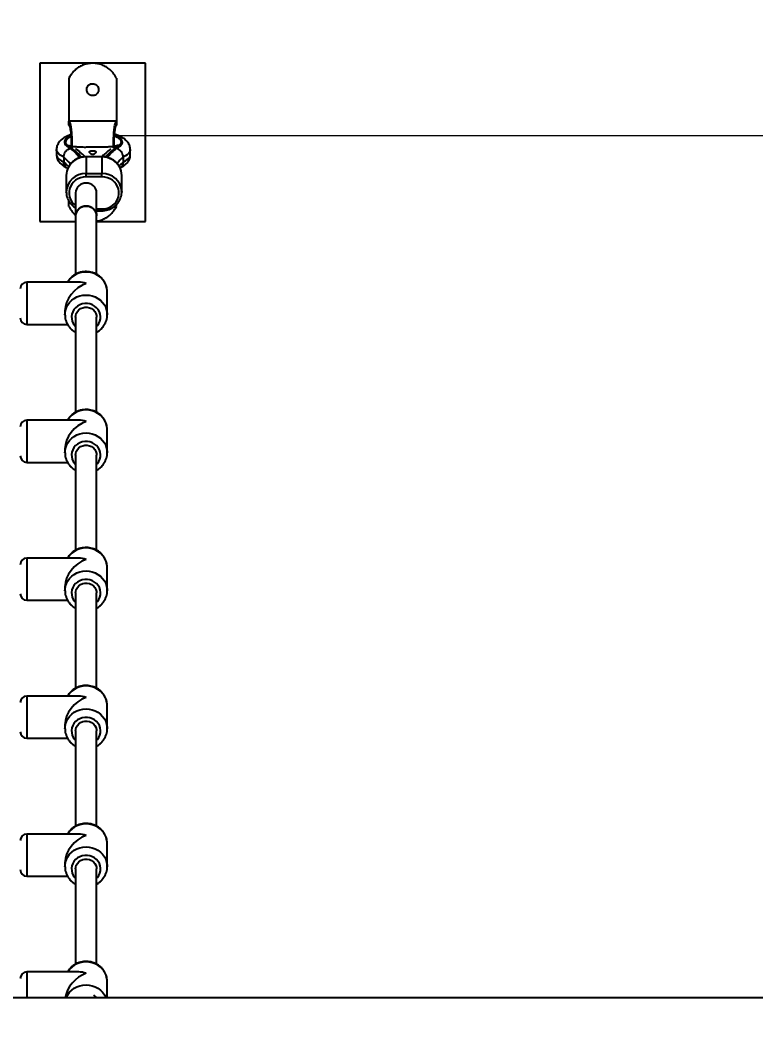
# Model space of a CAD drawing. Header units: millimetres. Extents: x -5052 to 3913, y -2721 to 2583.
# Drawn here: x 384 to 942, y 405 to 1170 of the extents above; entities that cross this region are included whole.
import ezdxf

# ---------------------------------------------------------------- set-up
doc = ezdxf.new("R2010")
doc.units = ezdxf.units.MM
for name, color, linetype in [('DIKOM_ОБЪЕКТ', 7, 'Continuous'), ('DIKOM_РАЗМЕР_ЗОНА', 7, 'Continuous'), ('DIKOM_РАЗМЕР_ОБЪЕКТА', 7, 'Continuous')]:
    doc.layers.add(name, color=color, linetype=linetype)
doc.styles.add('style1', font='arial.ttf', dxfattribs={"width": 0.8})
doc.dimstyles.new('1-50', dxfattribs={"dimtxt": 300, "dimasz": 200, "dimexe": 100, "dimexo": 0, "dimgap": 100, "dimtad": 1, "dimdec": 0, "dimtxsty": 'style1', "dimcen": 0, "dimclrd": 7, "dimclre": 7, "dimadec": 1, "dimazin": 2, "dimtfac": 1, "dimtdec": 0, "dimtmove": 0, "dimatfit": 3, "dimfxl": 0, "dimlwd": 25, "dimlwe": 18, "dimarcsym": 0})

# ---------------------------------------------------------------- blocks, each defined once
blk = doc.blocks.new('*D2')
at = {"layer": 'Defpoints', "color": 0, "transparency": 16777216}
for p in [(455.84, 1082.67), (2412.71, -630.26), (3072.2, -630.26)]:
    blk.add_point(p, dxfattribs=at)
at = {"layer": 'DIKOM_РАЗМЕР_ОБЪЕКТА', "color": 7, "lineweight": 18, "transparency": 16777216}
for p, q in [((455.84, 1082.67), (3172.2, 1082.67)), ((2412.71, -630.26), (3172.2, -630.26))]:
    blk.add_line(p, q, dxfattribs=at)
at = {"layer": 'DIKOM_РАЗМЕР_ОБЪЕКТА', "color": 7, "lineweight": 25, "transparency": 16777216}
blk.add_line((3072.2, 882.67), (3072.2, -430.26), dxfattribs=at)
at = {"layer": 'DIKOM_РАЗМЕР_ОБЪЕКТА', "color": 7, "transparency": 16777216}
for points in [[(3038.87, 882.67), (3105.54, 882.67), (3072.2, 1082.67)], [(3038.87, -430.26), (3105.54, -430.26), (3072.2, -630.26)]]:
    blk.add_solid(points, dxfattribs=at)
at = {"layer": 'DIKOM_РАЗМЕР_ОБЪЕКТА', "color": 0, "transparency": 16777216, "insert": (2819.03, 226.21), "char_height": 300, "attachment_point": 5, "rotation": 90, "style": 'style1'}
blk.add_mtext('1700', dxfattribs=at)
blk = doc.blocks.new('*D3')
at = {"layer": 'Defpoints', "color": 0, "transparency": 16777216}
for p in [(-4246.91, 762.04), (3912.71, 255.47), (3912.71, -2621.25)]:
    blk.add_point(p, dxfattribs=at)
at = {"layer": 'DIKOM_РАЗМЕР_ЗОНА', "color": 7, "lineweight": 18, "transparency": 16777216}
for p, q in [((-4246.91, 762.04), (-4246.91, -2721.25)), ((3912.71, 255.47), (3912.71, -2721.25))]:
    blk.add_line(p, q, dxfattribs=at)
at = {"layer": 'DIKOM_РАЗМЕР_ЗОНА', "color": 7, "lineweight": 25, "transparency": 16777216}
blk.add_line((-4046.91, -2621.25), (3712.71, -2621.25), dxfattribs=at)
at = {"layer": 'DIKOM_РАЗМЕР_ЗОНА', "color": 7, "transparency": 16777216}
for points in [[(-4046.91, -2587.91), (-4046.91, -2654.58), (-4246.91, -2621.25)], [(3712.71, -2587.91), (3712.71, -2654.58), (3912.71, -2621.25)]]:
    blk.add_solid(points, dxfattribs=at)
at = {"layer": 'DIKOM_РАЗМЕР_ЗОНА', "color": 0, "transparency": 16777216, "insert": (-167.1, -2368.08), "char_height": 300, "attachment_point": 5, "style": 'style1'}
blk.add_mtext('8160', dxfattribs=at)
blk = doc.blocks.new('*D4')
at = {"layer": 'Defpoints', "color": 0, "transparency": 16777216}
for p in [(-4601.8, 2582.67), (147.25, 2582.67), (588.68, -2130.26)]:
    blk.add_point(p, dxfattribs=at)
at = {"layer": 'DIKOM_РАЗМЕР_ЗОНА', "color": 7, "lineweight": 18, "transparency": 16777216}
for p, q in [((147.25, 2582.67), (-4701.8, 2582.67)), ((588.68, -2130.26), (-4701.8, -2130.26))]:
    blk.add_line(p, q, dxfattribs=at)
at = {"layer": 'DIKOM_РАЗМЕР_ЗОНА', "color": 7, "lineweight": 25, "transparency": 16777216}
blk.add_line((-4601.8, -1930.26), (-4601.8, 2382.67), dxfattribs=at)
at = {"layer": 'DIKOM_РАЗМЕР_ЗОНА', "color": 7, "transparency": 16777216}
for points in [[(-4635.13, 2382.67), (-4568.46, 2382.67), (-4601.8, 2582.67)], [(-4635.13, -1930.26), (-4568.46, -1930.26), (-4601.8, -2130.26)]]:
    blk.add_solid(points, dxfattribs=at)
at = {"layer": 'DIKOM_РАЗМЕР_ЗОНА', "color": 0, "transparency": 16777216, "insert": (-4854.97, 226.21), "char_height": 300, "attachment_point": 5, "rotation": 90, "style": 'style1'}
blk.add_mtext('4700', dxfattribs=at)

msp = doc.modelspace()

# ---------------------------------------------------------------- linework, layer by layer
at = {"layer": 'DIKOM_ОБЪЕКТ'}
for p, q in [((399.05, 1137.37), (399.05, 1017.37)), ((479.05, 1137.37), (399.05, 1137.37)), ((479.05, 1017.37), (479.05, 1137.37)), ((421.05, 1126.09), (421.05, 1101.37)), ((457.05, 1126.09), (457.05, 1101.37)), ((421.05, 1090.37), (421.05, 1093.37)), ((421.51, 1092.7), (421.51, 1089.98)), ((456.6, 1089.98), (456.6, 1092.7)), ((457.05, 1093.37), (457.05, 1090.37)), ((411.61, 1071.87), (411.61, 1068.12)), ((423.19, 1074.38), (423.14, 1073.02)), ((455.94, 1074.26), (455.22, 1073.82)), ((467.61, 1068.12), (467.61, 1071.87)), ((417.05, 1066.09), (417.05, 1062.34)), ((446.05, 1066.44), (434.05, 1066.44)), ((434.05, 1066.31), (434.05, 1066.44)), ((434.05, 1066.31), (434.05, 1053.75)), ((446.05, 1066.31), (434.05, 1066.31)), ((446.05, 1066.31), (446.05, 1066.44)), ((446.05, 1066.31), (446.05, 1053.75)), ((462.17, 1066.09), (462.17, 1062.34)), ((419.05, 1052.25), (419.05, 1039.69)), ((434.05, 1051.18), (434.05, 1053.75)), ((434.05, 1053.75), (446.05, 1053.75)), ((446.05, 1051.18), (434.05, 1051.18)), ((446.05, 1051.18), (446.05, 1053.75)), ((461.05, 1039.69), (461.05, 1052.25)), ((419.06, 1039.39), (419.05, 1039.69)), ((426.05, 1039), (426.05, 1021.55)), ((442.05, 1021.55), (442.05, 1039)), ((461.05, 1040), (461.05, 1039.69)), ((421.05, 1028.65), (421.05, 1032.66)), ((442.05, 1026.81), (446.05, 1026.81)), ((442.05, 1025.51), (446.05, 1025.51)), ((446.05, 1025.51), (446.05, 1026.81)), ((457.05, 1028.65), (457.05, 1030.07)), ((426.05, 1021.55), (426.05, 977.21)), ((442.05, 977.24), (442.05, 1021.55)), ((399.05, 1017.37), (426.05, 1017.37)), ((442.05, 1017.37), (479.05, 1017.37)), ((428.47, 971.27), (389.05, 971.27)), ((389.05, 971.27), (389.05, 939.27)), ((450.05, 946.55), (450.05, 964)), ((418.05, 949.69), (418.05, 946.55)), ((418.06, 946.37), (418.05, 946.55)), ((426.05, 944.81), (426.05, 872.56)), ((442.05, 872.59), (442.05, 944.81)), ((389.05, 939.27), (420.01, 939.27)), ((428.47, 866.62), (389.05, 866.62)), ((389.05, 866.62), (389.05, 834.62)), ((450.05, 841.9), (450.05, 859.34)), ((418.05, 845.04), (418.05, 841.9)), ((418.06, 841.72), (418.05, 841.9)), ((389.05, 834.62), (420.01, 834.62)), ((426.05, 840.16), (426.05, 767.91)), ((442.05, 767.94), (442.05, 840.16)), ((428.47, 761.97), (389.05, 761.97)), ((389.05, 761.97), (389.05, 729.97)), ((450.05, 737.25), (450.05, 754.69)), ((418.05, 740.39), (418.05, 737.25)), ((418.06, 737.07), (418.05, 737.25)), ((426.05, 735.51), (426.05, 663.26)), ((442.05, 663.29), (442.05, 735.51)), ((389.05, 729.97), (420.01, 729.97)), ((428.47, 657.32), (389.05, 657.32)), ((389.05, 657.32), (389.05, 625.32)), ((450.05, 632.6), (450.05, 650.04)), ((418.05, 635.74), (418.05, 632.6)), ((418.06, 632.42), (418.05, 632.6)), ((426.05, 630.85), (426.05, 558.61)), ((442.05, 558.64), (442.05, 630.85)), ((389.05, 625.32), (420.01, 625.32)), ((428.47, 552.67), (389.05, 552.67)), ((389.05, 552.67), (389.05, 520.67)), ((450.05, 527.95), (450.05, 545.39)), ((418.05, 531.09), (418.05, 527.95)), ((389.05, 520.67), (420.01, 520.67)), ((418.06, 527.77), (418.05, 527.95)), ((426.05, 526.2), (426.05, 453.95)), ((442.05, 453.98), (442.05, 526.2)), ((428.47, 448.01), (389.05, 448.01)), ((389.05, 448.01), (389.05, 428.37)), ((450.05, 428.37), (450.05, 440.74)), ((1321.06, 428.37), (-1655.26, 428.37))]:
    msp.add_line(p, q, dxfattribs=at)
at = {"layer": 'DIKOM_ОБЪЕКТ', "flags": 128}
for points in [[(422.69, 1082.4), (421.62, 1081.91), (420.16, 1081.08), (419.01, 1080.18), (418.19, 1079.25), (417.73, 1078.28), (417.62, 1077.3), (417.87, 1076.33), (418.47, 1075.37), (419.41, 1074.45), (420.69, 1073.58), (422.27, 1072.77)], [(420.03, 1074.84), (419.22, 1075.75), (418.74, 1076.68), (418.61, 1077.63), (418.84, 1078.57), (419.41, 1079.5), (420.32, 1080.39), (421.55, 1081.23), (422.79, 1081.88)], [(455.4, 1082.33), (456.14, 1082.01), (457.67, 1081.23), (458.9, 1080.39), (459.81, 1079.5), (460.38, 1078.57), (460.61, 1077.62), (460.48, 1076.68), (460.01, 1075.75), (459.19, 1074.84)], [(456.95, 1072.77), (458.53, 1073.58), (459.81, 1074.45), (460.75, 1075.37), (461.36, 1076.33), (461.6, 1077.3), (461.5, 1078.28), (461.03, 1079.25), (460.22, 1080.18), (459.07, 1081.08), (457.6, 1081.91), (455.84, 1082.67), (455.46, 1082.82)], [(417.05, 1066.09), (415.32, 1067.01), (413.91, 1068), (412.82, 1069.03), (412.07, 1070.11), (411.68, 1071.2), (411.61, 1071.88)], [(467.61, 1071.87), (467.55, 1071.2), (467.15, 1070.11), (466.41, 1069.03), (465.32, 1068), (463.9, 1067.01), (462.17, 1066.09)], [(411.61, 1068.12), (411.68, 1067.45), (412.07, 1066.36), (412.82, 1065.29), (413.91, 1064.25), (415.32, 1063.26), (417.05, 1062.34)], [(462.17, 1062.34), (463.9, 1063.26), (465.32, 1064.25), (466.41, 1065.29), (467.15, 1066.36), (467.55, 1067.45), (467.61, 1068.12)], [(434.05, 1051.18), (431.91, 1051.01), (429.83, 1050.52), (427.87, 1049.71), (426.07, 1048.61), (424.49, 1047.25), (423.17, 1045.66), (422.15, 1043.89), (421.45, 1041.99), (421.1, 1040), (421.1, 1037.99), (421.45, 1036.01), (422.15, 1034.1), (423.17, 1032.33), (424.49, 1030.74), (426.05, 1029.39)], [(446.05, 1026.81), (448.19, 1026.98), (450.27, 1027.47), (452.24, 1028.28), (454.04, 1029.38), (455.62, 1030.74), (456.94, 1032.33), (457.96, 1034.1), (458.66, 1036.01), (459.01, 1037.99), (459.01, 1040), (458.66, 1041.99), (457.96, 1043.89), (456.94, 1045.66), (455.62, 1047.25), (454.04, 1048.61), (452.24, 1049.71), (450.27, 1050.52), (448.19, 1051.01), (446.05, 1051.18)], [(426.05, 1021.55), (426.16, 1022.77), (426.62, 1024.33), (427.43, 1025.76), (428.55, 1027), (429.93, 1027.98), (431.5, 1028.66), (433.19, 1029.01), (434.92, 1029.01), (436.61, 1028.66), (438.18, 1027.98), (439.56, 1027), (440.68, 1025.76), (441.49, 1024.33), (441.95, 1022.77), (442.05, 1021.55)], [(450.05, 964), (450.01, 965.12), (449.65, 967.33), (448.95, 969.47), (447.91, 971.49), (446.56, 973.34), (444.94, 974.99), (443.07, 976.39), (441, 977.51), (438.77, 978.32), (436.44, 978.82), (434.05, 978.99), (431.67, 978.82), (429.34, 978.32), (427.11, 977.51), (425.04, 976.39), (423.17, 974.99), (421.54, 973.34), (420.2, 971.49), (420.07, 971.27)], [(418.05, 946.55), (418.1, 947.67), (418.45, 949.89), (419.16, 952.03), (420.2, 954.05), (421.54, 955.9), (423.17, 957.55), (425.04, 958.94), (427.11, 960.06), (429.34, 960.88), (431.67, 961.38), (434.05, 961.55), (436.44, 961.38), (438.77, 960.88), (441, 960.06), (443.07, 958.94), (444.94, 957.55), (446.56, 955.9), (447.91, 954.05), (448.95, 952.03), (449.65, 949.89), (450.01, 947.67), (450.05, 946.5)], [(442.05, 937.73), (442.65, 938.38), (443.74, 939.92), (444.52, 941.62), (444.95, 943.43), (445.04, 945.27), (444.78, 947.1), (444.17, 948.86), (443.23, 950.49), (442, 951.93), (440.52, 953.15), (438.83, 954.1), (436.98, 954.75), (435.04, 955.08), (433.07, 955.08), (431.13, 954.75), (429.28, 954.1), (427.59, 953.15), (426.1, 951.93), (424.87, 950.49), (423.94, 948.86), (423.33, 947.1), (423.06, 945.27), (423.15, 943.43), (423.59, 941.62), (424.37, 939.92), (425.45, 938.38), (426.05, 937.73)], [(426.05, 944.81), (426.16, 946.02), (426.62, 947.58), (427.43, 949.02), (428.55, 950.25), (429.93, 951.23), (431.5, 951.91), (433.19, 952.26), (434.92, 952.26), (436.61, 951.91), (438.18, 951.23), (439.56, 950.25), (440.68, 949.02), (441.49, 947.58), (441.95, 946.02), (442.05, 944.81)], [(450.05, 859.34), (450.01, 860.46), (449.65, 862.68), (448.95, 864.82), (447.91, 866.84), (446.56, 868.69), (444.94, 870.34), (443.07, 871.73), (441, 872.85), (438.77, 873.67), (436.44, 874.17), (434.05, 874.34), (431.67, 874.17), (429.34, 873.67), (427.11, 872.85), (425.04, 871.73), (423.17, 870.34), (421.54, 868.69), (420.2, 866.84), (420.07, 866.62)], [(418.05, 841.9), (418.1, 843.02), (418.45, 845.24), (419.16, 847.38), (420.2, 849.4), (421.54, 851.25), (423.17, 852.89), (425.04, 854.29), (427.11, 855.41), (429.34, 856.23), (431.67, 856.73), (434.05, 856.9), (436.44, 856.73), (438.77, 856.23), (441, 855.41), (443.07, 854.29), (444.94, 852.89), (446.56, 851.25), (447.91, 849.4), (448.95, 847.38), (449.65, 845.24), (450.01, 843.02), (450.05, 841.85)], [(442.05, 833.08), (442.65, 833.73), (443.74, 835.27), (444.52, 836.97), (444.95, 838.77), (445.04, 840.62), (444.78, 842.45), (444.17, 844.21), (443.23, 845.84), (442, 847.28), (440.52, 848.5), (438.83, 849.45), (436.98, 850.1), (435.04, 850.43), (433.07, 850.43), (431.13, 850.1), (429.28, 849.45), (427.59, 848.5), (426.1, 847.28), (424.87, 845.84), (423.94, 844.21), (423.33, 842.45), (423.06, 840.62), (423.15, 838.77), (423.59, 836.97), (424.37, 835.27), (425.45, 833.73), (426.05, 833.08)], [(426.05, 840.16), (426.16, 841.37), (426.62, 842.93), (427.43, 844.37), (428.55, 845.6), (429.93, 846.58), (431.5, 847.26), (433.19, 847.61), (434.92, 847.61), (436.61, 847.26), (438.18, 846.58), (439.56, 845.6), (440.68, 844.37), (441.49, 842.93), (441.95, 841.37), (442.05, 840.16)], [(450.05, 754.69), (450.01, 755.81), (449.65, 758.03), (448.95, 760.17), (447.91, 762.19), (446.56, 764.04), (444.94, 765.68), (443.07, 767.08), (441, 768.2), (438.77, 769.02), (436.44, 769.52), (434.05, 769.69), (431.67, 769.52), (429.34, 769.02), (427.11, 768.2), (425.04, 767.08), (423.17, 765.68), (421.54, 764.04), (420.2, 762.19), (420.07, 761.97)], [(418.05, 737.25), (418.1, 738.37), (418.45, 740.59), (419.16, 742.73), (420.2, 744.75), (421.54, 746.6), (423.17, 748.24), (425.04, 749.64), (427.11, 750.76), (429.34, 751.58), (431.67, 752.08), (434.05, 752.24), (436.44, 752.08), (438.77, 751.58), (441, 750.76), (443.07, 749.64), (444.94, 748.24), (446.56, 746.6), (447.91, 744.75), (448.95, 742.73), (449.65, 740.59), (450.01, 738.37), (450.05, 737.19)], [(442.05, 728.43), (442.65, 729.08), (443.74, 730.62), (444.52, 732.32), (444.95, 734.12), (445.04, 735.97), (444.78, 737.8), (444.17, 739.56), (443.23, 741.18), (442, 742.63), (440.52, 743.85), (438.83, 744.79), (436.98, 745.44), (435.04, 745.77), (433.07, 745.77), (431.13, 745.44), (429.28, 744.79), (427.59, 743.85), (426.1, 742.63), (424.87, 741.18), (423.94, 739.56), (423.33, 737.8), (423.06, 735.97), (423.15, 734.12), (423.59, 732.32), (424.37, 730.62), (425.45, 729.08), (426.05, 728.43)], [(426.05, 735.51), (426.16, 736.72), (426.62, 738.28), (427.43, 739.71), (428.55, 740.95), (429.93, 741.93), (431.5, 742.61), (433.19, 742.96), (434.92, 742.96), (436.61, 742.61), (438.18, 741.93), (439.56, 740.95), (440.68, 739.71), (441.49, 738.28), (441.95, 736.72), (442.05, 735.51)], [(450.05, 650.04), (450.01, 651.16), (449.65, 653.38), (448.95, 655.52), (447.91, 657.54), (446.56, 659.39), (444.94, 661.03), (443.07, 662.43), (441, 663.55), (438.77, 664.37), (436.44, 664.87), (434.05, 665.03), (431.67, 664.87), (429.34, 664.37), (427.11, 663.55), (425.04, 662.43), (423.17, 661.03), (421.54, 659.39), (420.2, 657.54), (420.07, 657.32)], [(418.05, 632.6), (418.1, 633.72), (418.45, 635.93), (419.16, 638.08), (420.2, 640.1), (421.54, 641.95), (423.17, 643.59), (425.04, 644.99), (427.11, 646.11), (429.34, 646.93), (431.67, 647.43), (434.05, 647.59), (436.44, 647.43), (438.77, 646.93), (441, 646.11), (443.07, 644.99), (444.94, 643.59), (446.56, 641.95), (447.91, 640.1), (448.95, 638.08), (449.65, 635.93), (450.01, 633.72), (450.05, 632.54)], [(442.05, 623.78), (442.65, 624.43), (443.74, 625.97), (444.52, 627.67), (444.95, 629.47), (445.04, 631.32), (444.78, 633.15), (444.17, 634.91), (443.23, 636.53), (442, 637.98), (440.52, 639.19), (438.83, 640.14), (436.98, 640.79), (435.04, 641.12), (433.07, 641.12), (431.13, 640.79), (429.28, 640.14), (427.59, 639.19), (426.1, 637.98), (424.87, 636.53), (423.94, 634.91), (423.33, 633.15), (423.06, 631.32), (423.15, 629.47), (423.59, 627.67), (424.37, 625.97), (425.45, 624.43), (426.05, 623.78)], [(426.05, 630.85), (426.16, 632.07), (426.62, 633.63), (427.43, 635.06), (428.55, 636.3), (429.93, 637.28), (431.5, 637.96), (433.19, 638.31), (434.92, 638.31), (436.61, 637.96), (438.18, 637.28), (439.56, 636.3), (440.68, 635.06), (441.49, 633.63), (441.95, 632.07), (442.05, 630.85)], [(450.05, 545.39), (450.01, 546.51), (449.65, 548.72), (448.95, 550.87), (447.91, 552.89), (446.56, 554.74), (444.94, 556.38), (443.07, 557.78), (441, 558.9), (438.77, 559.72), (436.44, 560.22), (434.05, 560.38), (431.67, 560.22), (429.34, 559.72), (427.11, 558.9), (425.04, 557.78), (423.17, 556.38), (421.54, 554.74), (420.2, 552.89), (420.07, 552.67)], [(418.05, 527.95), (418.1, 529.07), (418.45, 531.28), (419.16, 533.42), (420.2, 535.44), (421.54, 537.29), (423.17, 538.94), (425.04, 540.34), (427.11, 541.46), (429.34, 542.27), (431.67, 542.77), (434.05, 542.94), (436.44, 542.77), (438.77, 542.27), (441, 541.46), (443.07, 540.34), (444.94, 538.94), (446.56, 537.29), (447.91, 535.44), (448.95, 533.42), (449.65, 531.28), (450.01, 529.07), (450.05, 527.89)], [(442.05, 519.13), (442.65, 519.77), (443.74, 521.32), (444.52, 523.02), (444.95, 524.82), (445.04, 526.66), (444.78, 528.5), (444.17, 530.25), (443.23, 531.88), (442, 533.33), (440.52, 534.54), (438.83, 535.49), (436.98, 536.14), (435.04, 536.47), (433.07, 536.47), (431.13, 536.14), (429.28, 535.49), (427.59, 534.54), (426.1, 533.33), (424.87, 531.88), (423.94, 530.25), (423.33, 528.5), (423.06, 526.66), (423.15, 524.82), (423.59, 523.02), (424.37, 521.32), (425.45, 519.77), (426.05, 519.13)], [(426.05, 526.2), (426.16, 527.41), (426.62, 528.98), (427.43, 530.41), (428.55, 531.64), (429.93, 532.63), (431.5, 533.31), (433.19, 533.65), (434.92, 533.65), (436.61, 533.31), (438.18, 532.63), (439.56, 531.64), (440.68, 530.41), (441.49, 528.98), (441.95, 527.41), (442.05, 526.2)], [(450.05, 440.74), (450.01, 441.86), (449.65, 444.07), (448.95, 446.21), (447.91, 448.23), (446.56, 450.08), (444.94, 451.73), (443.07, 453.13), (441, 454.25), (438.77, 455.06), (436.44, 455.56), (434.05, 455.73), (431.67, 455.56), (429.34, 455.06), (427.11, 454.25), (425.04, 453.13), (423.17, 451.73), (421.54, 450.08), (420.2, 448.23), (420.07, 448.01)], [(419, 428.37), (419.16, 428.77), (420.2, 430.79), (421.54, 432.64), (423.17, 434.29), (425.04, 435.68), (427.11, 436.8), (429.34, 437.62), (431.67, 438.12), (434.05, 438.29), (436.44, 438.12), (438.77, 437.62), (441, 436.8), (443.07, 435.68), (444.94, 434.29), (446.56, 432.64), (447.91, 430.79), (448.95, 428.77), (449.11, 428.37)]]:
    msp.add_lwpolyline(points, dxfattribs=at)
at = {"layer": 'DIKOM_ОБЪЕКТ'}
for centre, radius, start, end in [((402.05, 1042.76), 36.78, 39.19834, 60.72119), ((402.95, 1047.75), 31.61, 34.31726, 52.32981), ((477.72, 1042.09), 37.63, 119.50225, 140.24753), ((476.81, 1047.21), 32.36, 127.84571, 144.89751), ((397.11, 1041.15), 31.93, 38.0027, 51.35998), ((433.82, 1051.25), 15.06, 89.11316, 151.30303), ((446.22, 1051.11), 15.2, 30.59333, 90.61169), ((482.54, 1040.67), 32.57, 128.71041, 140.45774), ((395.33, 1035.46), 34.56, 42.36563, 51.06189), ((432.4, 1052.23), 13.35, 152.08681, 179.91968), ((484.43, 1034.85), 35.37, 128.99707, 136.0585), ((447.67, 1052.22), 13.38, 0.11734, 29.65186), ((433.6, 1039.21), 14.55, 88.20254, 178.08255), ((446.5, 1039.19), 14.57, 3.19574, 91.76934), ((433.78, 1038.76), 7.73, 88.00256, 178.28257), ((434.32, 1038.76), 7.73, 1.71556, 91.99761), ((433.78, 1021.32), 7.73, 88.00256, 178.28257), ((434.32, 1021.32), 7.73, 1.71556, 91.99761), ((389.05, 966.27), 5, 90, 180), ((389.05, 944.27), 5, 180, 270), ((389.05, 861.62), 5, 90, 180), ((389.05, 839.62), 5, 180, 270), ((389.05, 756.97), 5, 90, 180), ((389.05, 734.97), 5, 180, 270), ((389.05, 652.32), 5, 90, 180), ((389.05, 630.32), 5, 180, 270), ((389.05, 547.67), 5, 90, 180), ((389.05, 525.67), 5, 180, 270), ((389.05, 443.01), 5, 90, 180), ((434.42, 420.93), 10.84, 43.32686, 59.96635)]:
    msp.add_arc(centre, radius, start, end, dxfattribs=at)
for centre, major_axis, start_param, end_param in [((434.05, 955.27), (13.14, 13.14), 0.963565, 2.534361), ((434.05, 955.27), (13.14, -13.14), 2.178028, 2.534361), ((434.05, 850.62), (13.14, 13.14), 0.963565, 2.534361), ((434.05, 850.62), (13.14, -13.14), 2.178028, 2.534361), ((434.05, 745.97), (13.14, 13.14), 0.963565, 2.534361), ((434.05, 745.97), (13.14, -13.14), 2.178028, 2.534361), ((434.05, 641.32), (13.14, 13.14), 0.963565, 2.534361), ((434.05, 641.32), (13.14, -13.14), 2.178028, 2.534361), ((434.05, 536.67), (13.14, 13.14), 0.963565, 2.534361), ((434.05, 536.67), (13.14, -13.14), 2.178028, 2.534361), ((434.05, 432.01), (13.14, 13.14), 0.963565, 2.407915), ((434.05, 432.01), (13.14, -13.14), 2.178028, 2.534361)]:
    msp.add_ellipse(centre, major_axis=major_axis, ratio=0.694806, start_param=start_param, end_param=end_param, dxfattribs=at)
for points, knots in [([(457.05, 1126.09), (457.01, 1126.17), (456.81, 1126.58), (455.89, 1128.3), (454.11, 1130.73), (451.35, 1133.26), (448.51, 1135.1), (445.4, 1136.43), (442.11, 1137.23), (438.73, 1137.46), (435.36, 1137.12), (432.1, 1136.22), (429.03, 1134.79), (426.26, 1132.85), (423.36, 1130.08), (421.92, 1127.59), (421.05, 1126.09)], [0, 0, 0, 0, 0.006191, 0.03095, 0.130579, 0.205916, 0.281259, 0.356595, 0.431933, 0.507275, 0.582611, 0.657951, 0.733289, 0.808626, 0.883968, 1, 1, 1, 1]), ([(434.55, 1117.37), (434.56, 1117.28), (434.56, 1116.81), (434.75, 1115.85), (435.4, 1114.6), (436.52, 1113.55), (437.93, 1112.92), (439.46, 1112.8), (440.95, 1113.19), (442.22, 1114.06), (443.14, 1115.29), (443.6, 1116.76), (443.54, 1118.3), (442.98, 1119.74), (441.98, 1120.9), (440.64, 1121.67), (439.13, 1121.95), (437.61, 1121.72), (436.25, 1121), (435.21, 1119.86), (434.64, 1118.59), (434.58, 1117.73), (434.55, 1117.37)], [0, 0, 0, 0, 0.0098391, 0.0494726, 0.103157, 0.1568402, 0.2105156, 0.264204, 0.3178809, 0.371564, 0.4252478, 0.4789282, 0.5326117, 0.5862922, 0.6399789, 0.6936556, 0.7473361, 0.8010243, 0.8547053, 0.9083856, 0.962068, 1, 1, 1, 1]), ([(421.05, 1101.37), (421.05, 1101.14), (421.05, 1100.02), (421.05, 1098.03), (421.05, 1095.76), (421.05, 1094.13), (421.05, 1093.44), (421.05, 1093.38), (421.05, 1093.37)], [0, 0, 0, 0, 0.0541268, 0.2683316, 0.482529, 0.697284, 0.9119819, 1, 1, 1, 1]), ([(457.05, 1101.37), (457.05, 1101.14), (457.05, 1100.02), (457.05, 1098.03), (457.05, 1095.76), (457.05, 1094.13), (457.05, 1093.44), (457.05, 1093.38), (457.05, 1093.37)], [0, 0, 0, 0, 0.0541268, 0.2683316, 0.482529, 0.697284, 0.9119819, 1, 1, 1, 1]), ([(457.03, 1093.37), (455.73, 1093.37), (453.25, 1093.37), (449.17, 1093.37), (445.09, 1093.37), (440.96, 1093.37), (436.85, 1093.37), (432.79, 1093.37), (428.78, 1093.37), (424.78, 1093.37), (422.34, 1093.37), (421.05, 1093.37)], [0, 0, 0, 0, 0.131339, 0.248817, 0.355353, 0.454813, 0.551933, 0.649951, 0.755029, 0.870804, 1, 1, 1, 1]), ([(421.05, 1093.37), (421.05, 1093.37), (421.05, 1093.37), (421.07, 1093.37), (421.07, 1093.37)], [0, 0, 0, 0, 0.25633, 1, 1, 1, 1]), ([(421.51, 1089.98), (421.5, 1090.01), (421.43, 1090.12), (421.27, 1090.35), (421.09, 1090.38), (421.07, 1090.37), (421.05, 1090.37)], [0, 0, 0, 0, 0.048364, 0.242137, 0.618943, 1, 1, 1, 1]), ([(421.07, 1093.37), (421.11, 1093.35), (421.19, 1093.3), (421.4, 1092.9), (421.51, 1092.7)], [0, 0, 0, 0, 0.492153, 1, 1, 1, 1]), ([(421.51, 1092.7), (421.59, 1092.53), (421.88, 1091.87), (422.26, 1090.34), (422.61, 1088.21), (422.84, 1086.22), (423.03, 1083.96), (423.17, 1081.38), (423.24, 1078.6), (423.24, 1076.22), (423.2, 1074.82), (423.19, 1074.38)], [0, 0, 0, 0, 0.06338, 0.245661, 0.34832, 0.451033, 0.566731, 0.682465, 0.811236, 0.940012, 1, 1, 1, 1]), ([(422.86, 1073.56), (422.88, 1073.77), (422.95, 1074.72), (422.97, 1076.56), (422.96, 1079), (422.88, 1081.46), (422.72, 1083.83), (422.5, 1085.98), (422.17, 1088.07), (421.82, 1089.39), (421.57, 1089.87), (421.51, 1089.98)], [0, 0, 0, 0, 0.033627, 0.152625, 0.27163, 0.398643, 0.52559, 0.648661, 0.771584, 0.946406, 1, 1, 1, 1]), ([(454.92, 1074.38), (454.89, 1076.04), (454.85, 1078.59), (454.97, 1081.99), (455.12, 1084.63), (455.36, 1087.18), (455.68, 1089.45), (456.06, 1091.24), (456.38, 1092.23), (456.56, 1092.62), (456.6, 1092.7)], [0, 0, 0, 0, 0.2217509, 0.3409492, 0.4601132, 0.5938122, 0.7273961, 0.8482253, 0.9689229, 1, 1, 1, 1]), ([(456.6, 1089.98), (456.5, 1089.77), (456.22, 1089.2), (455.81, 1087.42), (455.41, 1084.44), (455.2, 1081.18), (455.14, 1078.18), (455.14, 1075.74), (455.21, 1074.15), (455.24, 1073.33)], [0, 0, 0, 0, 0.092492, 0.252502, 0.429491, 0.640759, 0.758594, 0.876431, 1, 1, 1, 1]), ([(456.6, 1092.7), (456.7, 1092.9), (456.92, 1093.29), (457, 1093.34), (457.03, 1093.37)], [0, 0, 0, 0, 0.491603, 1, 1, 1, 1]), ([(457.05, 1090.37), (457.05, 1090.37), (457.05, 1090.37), (457.02, 1090.36), (456.9, 1090.43), (456.7, 1090.13), (456.6, 1089.98)], [0, 0, 0, 0, 0.0483757, 0.2419041, 0.6170951, 1, 1, 1, 1]), ([(457.03, 1093.37), (457.04, 1093.37), (457.05, 1093.37), (457.05, 1093.37), (457.05, 1093.37)], [0, 0, 0, 0, 0.256333, 1, 1, 1, 1]), ([(422.75, 1083.17), (422.51, 1083.1), (421.44, 1082.77), (419.72, 1082.06), (417.67, 1081.02), (415.92, 1079.85), (414.51, 1078.61), (413.38, 1077.29), (412.52, 1075.88), (411.94, 1074.39), (411.63, 1073.04), (411.65, 1072.2), (411.65, 1071.88)], [0, 0, 0, 0, 0.0396053, 0.1759805, 0.3171381, 0.445444, 0.561174, 0.665818, 0.7630372, 0.8557685, 0.9461938, 1, 1, 1, 1]), ([(467.59, 1071.87), (467.58, 1072.32), (467.55, 1073.32), (467.15, 1074.8), (466.5, 1076.26), (465.6, 1077.61), (464.47, 1078.85), (463.08, 1080.01), (461.4, 1081.11), (459.39, 1082.11), (457.38, 1082.92), (455.96, 1083.33), (455.4, 1083.5)], [0, 0, 0, 0, 0.072999, 0.160966, 0.248809, 0.33918, 0.43502, 0.539595, 0.655556, 0.782121, 0.912932, 1, 1, 1, 1]), ([(417.05, 1066.09), (417.11, 1066.73), (417.22, 1068.01), (418.12, 1069.86), (419.43, 1071.41), (420.89, 1072.36), (421.87, 1072.69), (422.26, 1072.77), (422.27, 1072.77)], [0, 0, 0, 0, 0.212821, 0.425623, 0.639009, 0.85375, 0.996726, 1, 1, 1, 1]), ([(420.03, 1074.84), (420.05, 1074.84), (420.45, 1074.91), (421.47, 1074.98), (422.37, 1074.66), (422.91, 1074.46)], [0, 0, 0, 0, 0.0118483, 0.4032964, 1, 1, 1, 1]), ([(423.19, 1074.38), (423.95, 1074.32), (425.88, 1074.18), (429.31, 1073.94), (433.13, 1073.76), (436.7, 1073.97), (439.81, 1074.07), (442.89, 1073.87), (446.23, 1073.8), (449.66, 1074), (452.62, 1074.21), (454.29, 1074.33), (454.92, 1074.38)], [0, 0, 0, 0, 0.085173, 0.216606, 0.347443, 0.434185, 0.520932, 0.607657, 0.694333, 0.812066, 0.930105, 1, 1, 1, 1]), ([(433.26, 1066.41), (433.15, 1066.53), (432.37, 1067.42), (430.64, 1068.98), (428.34, 1070.9), (426.67, 1072.03), (425.98, 1072.5)], [0, 0, 0, 0, 0.056173, 0.401269, 0.753142, 1, 1, 1, 1]), ([(452.92, 1072.28), (452.48, 1071.98), (451.03, 1071), (448.89, 1069.24), (447.04, 1067.61), (446.19, 1066.65), (446.05, 1066.49)], [0, 0, 0, 0, 0.165801, 0.544788, 0.922759, 1, 1, 1, 1]), ([(454.97, 1072.9), (454.97, 1073.03), (454.94, 1073.51), (454.93, 1074.01), (454.92, 1074.38)], [0, 0, 0, 0, 0.261461, 1, 1, 1, 1]), ([(459.19, 1074.84), (459.18, 1074.84), (458.77, 1074.91), (457.77, 1074.94), (456.63, 1074.75), (456.08, 1074.3), (455.97, 1074.22)], [0, 0, 0, 0, 0.0103258, 0.3515131, 0.8776216, 1, 1, 1, 1]), ([(462.17, 1066.09), (462.12, 1066.73), (462, 1068.01), (461.11, 1069.86), (459.79, 1071.41), (458.33, 1072.36), (457.35, 1072.69), (456.96, 1072.77), (456.95, 1072.77)], [0, 0, 0, 0, 0.212821, 0.425623, 0.639009, 0.85375, 0.996726, 1, 1, 1, 1]), ([(411.65, 1068.12), (411.64, 1067.87), (411.61, 1067.08), (411.9, 1065.77), (412.45, 1064.26), (413.27, 1062.87), (414.3, 1061.59), (415.59, 1060.41), (417.15, 1059.28), (418.38, 1058.64), (419.02, 1058.3)], [0, 0, 0, 0, 0.0538518, 0.1748472, 0.2944419, 0.4161087, 0.5436927, 0.681536, 0.8338682, 1, 1, 1, 1]), ([(434.05, 1066.44), (433.65, 1066.43), (432.52, 1066.4), (430.67, 1066.12), (428.57, 1065.51), (426.59, 1064.62), (424.77, 1063.46), (423.14, 1062.07), (421.78, 1060.45), (420.94, 1059.27), (420.65, 1058.61), (420.64, 1058.58)], [0, 0, 0, 0, 0.073378, 0.20508, 0.336889, 0.468668, 0.600372, 0.73195, 0.863352, 0.994533, 1, 1, 1, 1]), ([(436.74, 1069.7), (436.98, 1069.38), (437.39, 1068.84), (438.09, 1068.34), (438.65, 1068.11), (439.1, 1068.06), (439.59, 1068.15), (440.3, 1068.5), (440.94, 1069.08), (441.4, 1069.68), (441.51, 1070.05), (441.49, 1070.26), (441.41, 1070.43), (441.22, 1070.59), (440.65, 1070.85), (439.65, 1070.98), (438.34, 1070.96), (437.34, 1070.83), (436.81, 1070.54), (436.66, 1070.38), (436.6, 1070.19), (436.62, 1069.95), (436.69, 1069.79), (436.74, 1069.7)], [0, 0, 0, 0, 0.103434, 0.177375, 0.215795, 0.24774, 0.27973, 0.330411, 0.440243, 0.501126, 0.525456, 0.539757, 0.554146, 0.570137, 0.598525, 0.696486, 0.800251, 0.904659, 0.921846, 0.939216, 0.954583, 0.972203, 1, 1, 1, 1]), ([(459.24, 1058.94), (459.12, 1059.18), (458.67, 1060.03), (457.62, 1061.35), (456.12, 1062.84), (454.39, 1064.1), (452.49, 1065.12), (450.45, 1065.86), (448.29, 1066.34), (446.81, 1066.4), (446.05, 1066.44)], [0, 0, 0, 0, 0.052124, 0.186197, 0.320477, 0.45498, 0.589698, 0.724629, 0.859739, 1, 1, 1, 1]), ([(460.23, 1058.32), (460.88, 1058.66), (462.15, 1059.32), (463.75, 1060.5), (465.08, 1061.76), (466.12, 1063.11), (466.9, 1064.54), (467.41, 1066.11), (467.64, 1067.34), (467.59, 1068.03), (467.59, 1068.15)], [0, 0, 0, 0, 0.167022, 0.327986, 0.47247, 0.604077, 0.72735, 0.84575, 0.974481, 1, 1, 1, 1]), ([(418.74, 1058.65), (418.55, 1058.78), (417.91, 1059.22), (417.23, 1060.5), (417.11, 1061.73), (417.05, 1062.34)], [0, 0, 0, 0, 0.175945, 0.587965, 1, 1, 1, 1]), ([(418.68, 1058.58), (418.97, 1058.35), (419.49, 1057.93), (419.92, 1057.52), (420.12, 1057.33)], [0, 0, 0, 0, 0.548302, 1, 1, 1, 1]), ([(459.64, 1057.82), (459.69, 1057.87), (459.96, 1058.12), (460.28, 1058.37), (460.54, 1058.58)], [0, 0, 0, 0, 0.196121, 1, 1, 1, 1]), ([(460.49, 1058.65), (460.68, 1058.78), (461.32, 1059.22), (461.99, 1060.5), (462.11, 1061.73), (462.17, 1062.34)], [0, 0, 0, 0, 0.176071, 0.588028, 1, 1, 1, 1]), ([(419.09, 1039.38), (419.1, 1038.95), (419.12, 1037.83), (419.51, 1036.06), (420.21, 1034.1), (421.21, 1032.27), (422.48, 1030.59), (424, 1029.12), (425.21, 1028.16), (425.95, 1027.77), (426.05, 1027.72)], [0, 0, 0, 0, 0.0921, 0.239123, 0.386151, 0.53327, 0.680569, 0.82809, 0.975866, 1, 1, 1, 1]), ([(446.05, 1025.51), (446.46, 1025.52), (447.59, 1025.55), (449.44, 1025.83), (451.53, 1026.44), (453.51, 1027.33), (455.33, 1028.49), (456.96, 1029.88), (458.35, 1031.48), (459.48, 1033.26), (460.33, 1035.17), (460.86, 1037.18), (461.09, 1038.81), (461.03, 1039.75), (461.01, 1040.01)], [0, 0, 0, 0, 0.051121, 0.142874, 0.234702, 0.326507, 0.418262, 0.509929, 0.601473, 0.692863, 0.784082, 0.875137, 0.966047, 1, 1, 1, 1]), ([(421.05, 1028.65), (421.09, 1028.57), (421.3, 1028.15), (422.22, 1026.44), (423.75, 1024.25), (425.46, 1022.76), (426.05, 1022.25)], [0, 0, 0, 0, 0.033838, 0.169272, 0.714226, 1, 1, 1, 1]), ([(442.05, 1017.64), (442.28, 1017.66), (443.62, 1017.78), (446, 1018.55), (449.08, 1019.94), (451.85, 1021.89), (454.75, 1024.66), (456.18, 1027.14), (457.05, 1028.65)], [0, 0, 0, 0, 0.035087, 0.209247, 0.383412, 0.557589, 0.731751, 1, 1, 1, 1]), ([(450.02, 963.82), (450.02, 964.26), (450.05, 965.41), (449.73, 967.27), (449.11, 969.34), (448.18, 971.3), (446.98, 973.11), (445.52, 974.75), (443.83, 976.18), (441.96, 977.37), (439.92, 978.29), (437.77, 978.94), (435.53, 979.29), (433.27, 979.34), (431.02, 979.08), (428.82, 978.52), (426.73, 977.66), (424.78, 976.54), (423.01, 975.16), (421.49, 973.54), (420.49, 972.23), (420.08, 971.43), (420.01, 971.27)], [0, 0, 0, 0, 0.031856, 0.084302, 0.136713, 0.189149, 0.241662, 0.294298, 0.347085, 0.400036, 0.453147, 0.506411, 0.55981, 0.613309, 0.666888, 0.720504, 0.774117, 0.827695, 0.881189, 0.934561, 0.987782, 1, 1, 1, 1]), ([(418.08, 946.37), (418.07, 946.24), (418.03, 945.41), (418.27, 943.85), (418.8, 941.76), (419.65, 939.77), (420.78, 937.91), (422.17, 936.22), (423.81, 934.75), (425.12, 933.78), (425.92, 933.39), (426.05, 933.32)], [0, 0, 0, 0, 0.023135, 0.158436, 0.29362, 0.428824, 0.564198, 0.699851, 0.835885, 0.97234, 1, 1, 1, 1]), ([(442.05, 933.31), (442.64, 933.66), (443.88, 934.39), (445.53, 935.81), (447, 937.47), (448.21, 939.31), (449.14, 941.3), (449.75, 943.38), (450.05, 945.13), (450.02, 946.17), (450.01, 946.49)], [0, 0, 0, 0, 0.125663, 0.262423, 0.398855, 0.53487, 0.670428, 0.805518, 0.940195, 1, 1, 1, 1]), ([(450.02, 859.17), (450.02, 859.61), (450.05, 860.76), (449.73, 862.62), (449.11, 864.68), (448.18, 866.64), (446.98, 868.46), (445.52, 870.1), (443.83, 871.52), (441.96, 872.71), (439.92, 873.64), (437.77, 874.29), (435.53, 874.64), (433.27, 874.69), (431.02, 874.43), (428.82, 873.87), (426.73, 873.01), (424.78, 871.88), (423.01, 870.5), (421.49, 868.89), (420.49, 867.58), (420.08, 866.77), (420.01, 866.62)], [0, 0, 0, 0, 0.031855, 0.084301, 0.136711, 0.189148, 0.241662, 0.294297, 0.347084, 0.400035, 0.453146, 0.50641, 0.559809, 0.613308, 0.666887, 0.720503, 0.774116, 0.827694, 0.881188, 0.93456, 0.987782, 1, 1, 1, 1]), ([(418.08, 841.72), (418.07, 841.59), (418.03, 840.75), (418.27, 839.2), (418.8, 837.11), (419.65, 835.12), (420.78, 833.26), (422.17, 831.57), (423.81, 830.1), (425.12, 829.13), (425.92, 828.74), (426.05, 828.67)], [0, 0, 0, 0, 0.023132, 0.158437, 0.293621, 0.428825, 0.564196, 0.699852, 0.835884, 0.972338, 1, 1, 1, 1]), ([(442.05, 828.66), (442.64, 829.01), (443.88, 829.74), (445.53, 831.16), (447, 832.82), (448.21, 834.66), (449.14, 836.64), (449.75, 838.73), (450.05, 840.48), (450.02, 841.52), (450.01, 841.84)], [0, 0, 0, 0, 0.1256632, 0.2624251, 0.3988573, 0.5348696, 0.6704281, 0.8055179, 0.9401946, 1, 1, 1, 1]), ([(450.02, 754.52), (450.02, 754.96), (450.05, 756.11), (449.73, 757.96), (449.11, 760.03), (448.18, 761.99), (446.98, 763.81), (445.52, 765.45), (443.83, 766.87), (441.96, 768.06), (439.92, 768.99), (437.77, 769.64), (435.53, 769.99), (433.27, 770.03), (431.02, 769.77), (428.82, 769.21), (426.73, 768.36), (424.78, 767.23), (423.01, 765.85), (421.49, 764.24), (420.49, 762.93), (420.08, 762.12), (420.01, 761.97)], [0, 0, 0, 0, 0.0318563, 0.0843026, 0.1367126, 0.1891492, 0.241662, 0.2942976, 0.3470849, 0.4000356, 0.4531466, 0.5064111, 0.5598098, 0.6133092, 0.6668879, 0.7205035, 0.774117, 0.8276951, 0.8811891, 0.934561, 0.9877818, 1, 1, 1, 1]), ([(418.08, 737.06), (418.07, 736.94), (418.03, 736.1), (418.27, 734.55), (418.8, 732.46), (419.65, 730.47), (420.78, 728.61), (422.17, 726.91), (423.81, 725.45), (425.12, 724.47), (425.92, 724.08), (426.05, 724.02)], [0, 0, 0, 0, 0.023135, 0.158436, 0.29362, 0.428824, 0.564198, 0.699851, 0.835885, 0.97234, 1, 1, 1, 1]), ([(442.05, 724), (442.64, 724.35), (443.88, 725.08), (445.53, 726.51), (447, 728.16), (448.21, 730.01), (449.14, 731.99), (449.75, 734.08), (450.05, 735.83), (450.02, 736.87), (450.01, 737.19)], [0, 0, 0, 0, 0.125661, 0.262423, 0.398854, 0.53487, 0.670428, 0.805518, 0.940191, 1, 1, 1, 1]), ([(450.02, 649.87), (450.02, 650.3), (450.05, 651.46), (449.73, 653.31), (449.11, 655.38), (448.18, 657.34), (446.98, 659.16), (445.52, 660.79), (443.83, 662.22), (441.96, 663.41), (439.92, 664.34), (437.77, 664.98), (435.53, 665.33), (433.27, 665.38), (431.02, 665.12), (428.82, 664.56), (426.73, 663.71), (424.78, 662.58), (423.01, 661.2), (421.49, 659.58), (420.49, 658.27), (420.08, 657.47), (420.01, 657.32)], [0, 0, 0, 0, 0.031855, 0.084301, 0.136711, 0.189148, 0.241662, 0.294297, 0.347084, 0.400036, 0.453146, 0.50641, 0.559809, 0.613309, 0.666887, 0.720503, 0.774117, 0.827695, 0.881188, 0.93456, 0.987782, 1, 1, 1, 1]), ([(418.08, 632.41), (418.07, 632.29), (418.03, 631.45), (418.27, 629.9), (418.8, 627.81), (419.65, 625.81), (420.78, 623.96), (422.17, 622.26), (423.81, 620.79), (425.12, 619.82), (425.92, 619.43), (426.05, 619.37)], [0, 0, 0, 0, 0.02313, 0.158436, 0.293621, 0.428825, 0.564196, 0.699852, 0.835883, 0.972338, 1, 1, 1, 1]), ([(442.05, 619.35), (442.64, 619.7), (443.88, 620.43), (445.53, 621.86), (447, 623.51), (448.21, 625.36), (449.14, 627.34), (449.75, 629.43), (450.05, 631.18), (450.02, 632.22), (450.01, 632.54)], [0, 0, 0, 0, 0.125663, 0.262424, 0.398857, 0.534869, 0.670427, 0.805517, 0.940195, 1, 1, 1, 1]), ([(450.02, 545.22), (450.02, 545.65), (450.05, 546.81), (449.73, 548.66), (449.11, 550.73), (448.18, 552.69), (446.98, 554.5), (445.52, 556.14), (443.83, 557.57), (441.96, 558.76), (439.92, 559.69), (437.77, 560.33), (435.53, 560.68), (433.27, 560.73), (431.02, 560.47), (428.82, 559.91), (426.73, 559.06), (424.78, 557.93), (423.01, 556.55), (421.49, 554.93), (420.49, 553.62), (420.08, 552.82), (420.01, 552.67)], [0, 0, 0, 0, 0.031857, 0.084303, 0.136713, 0.189148, 0.241662, 0.294298, 0.347085, 0.400036, 0.453147, 0.506411, 0.55981, 0.613309, 0.666888, 0.720504, 0.774117, 0.827695, 0.881189, 0.934561, 0.987783, 1, 1, 1, 1]), ([(418.08, 527.76), (418.07, 527.64), (418.03, 526.8), (418.27, 525.24), (418.8, 523.15), (419.65, 521.16), (420.78, 519.3), (422.17, 517.61), (423.81, 516.14), (425.12, 515.17), (425.92, 514.78), (426.05, 514.71)], [0, 0, 0, 0, 0.023134, 0.158436, 0.293619, 0.428826, 0.564197, 0.699851, 0.835885, 0.97234, 1, 1, 1, 1]), ([(442.05, 514.7), (442.64, 515.05), (443.88, 515.78), (445.53, 517.2), (447, 518.86), (448.21, 520.7), (449.14, 522.69), (449.75, 524.77), (450.05, 526.53), (450.02, 527.57), (450.01, 527.88)], [0, 0, 0, 0, 0.125663, 0.262425, 0.398857, 0.534872, 0.67043, 0.805519, 0.940191, 1, 1, 1, 1]), ([(450.02, 440.56), (450.02, 441), (450.05, 442.15), (449.73, 444.01), (449.11, 446.08), (448.18, 448.04), (446.98, 449.85), (445.52, 451.49), (443.83, 452.92), (441.96, 454.11), (439.92, 455.03), (437.77, 455.68), (435.53, 456.03), (433.27, 456.08), (431.02, 455.82), (428.82, 455.26), (426.73, 454.4), (424.78, 453.28), (423.01, 451.9), (421.49, 450.28), (420.49, 448.97), (420.08, 448.16), (420.01, 448.01)], [0, 0, 0, 0, 0.031855, 0.084302, 0.136712, 0.189149, 0.241662, 0.294297, 0.347085, 0.400035, 0.453146, 0.506411, 0.559809, 0.613309, 0.666887, 0.720503, 0.774117, 0.827694, 0.881189, 0.93456, 0.987782, 1, 1, 1, 1])]:
    msp.add_open_spline(points, degree=3, knots=knots, dxfattribs=at)

# ---------------------------------------------------------------- dimensions: what is measured, and where the dimension line sits
at = {"layer": 'DIKOM_РАЗМЕР_ЗОНА'}
dim = msp.add_linear_dim(base=(-4601.8, 2582.67), p1=(588.68, -2130.26), p2=(147.25, 2582.67), angle=90, text='4700', dimstyle='1-50', dxfattribs=at)
dim.commit()
dim.dimension.update_dxf_attribs({"geometry": '*D4', "text_midpoint": (-4601.8, 226.21), "dimtype": 160})
dim = msp.add_linear_dim(base=(3912.71, -2621.25), p1=(-4246.91, 762.04), p2=(3912.71, 255.47), text='8160', dimstyle='1-50', dxfattribs=at)
dim.commit()
dim.dimension.update_dxf_attribs({"geometry": '*D3', "text_midpoint": (-167.1, -2621.25), "dimtype": 160})
at = {"layer": 'DIKOM_РАЗМЕР_ОБЪЕКТА'}
dim = msp.add_linear_dim(base=(3072.2, -630.26), p1=(455.84, 1082.67), p2=(2412.71, -630.26), angle=90, text='1700', dimstyle='1-50', dxfattribs=at)
dim.commit()
dim.dimension.update_dxf_attribs({"geometry": '*D2', "text_midpoint": (3072.2, 226.21), "dimtype": 160})

doc.saveas('drawing.dxf')
